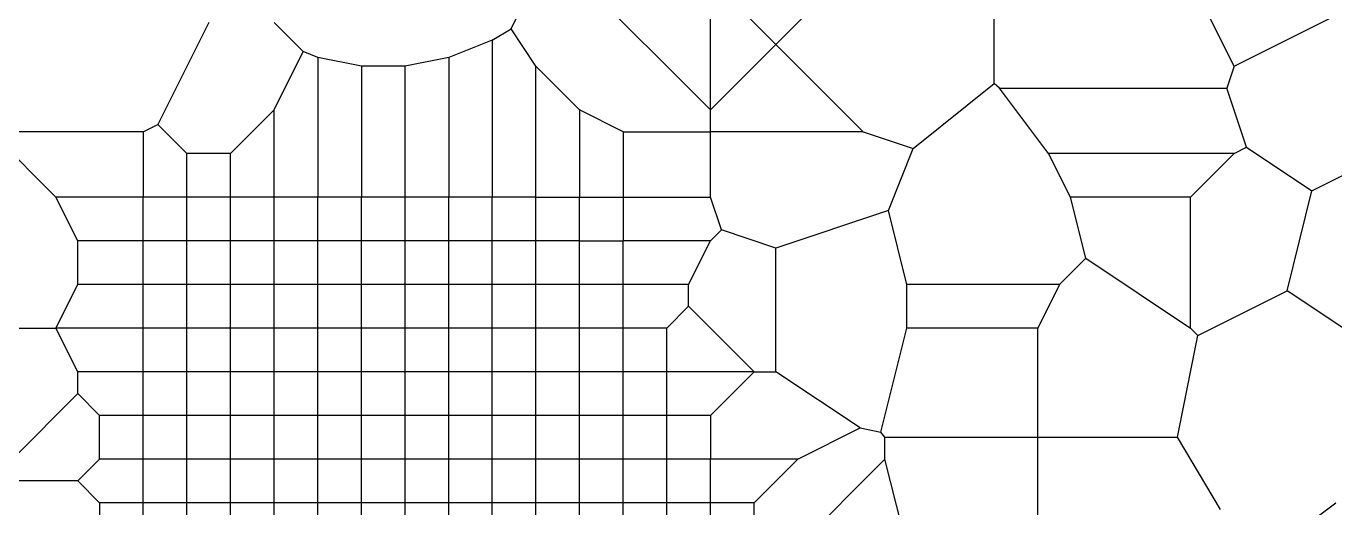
# Model space of a CAD drawing. Extents: x 0 to 238, y 0 to 198.
# Drawn here: x 41.8 to 121.2, y 124.9 to 154.1 of the extents above; entities that cross this region are included whole.
import ezdxf

# ---------------------------------------------------------------- set-up
doc = ezdxf.new("R2010")
doc.units = 0

msp = doc.modelspace()

# ---------------------------------------------------------------- linework, layer by layer
at = {"layer": 'Layer 1', "color": 8}
for points in [[(94.588423, 160.310923), (87.31239, 153.03489)], [(115.093605, 151.711975), (111.565832, 158.767522)], [(115.093605, 151.711975), (126.99984, 157.665093)], [(71.248422, 153.979829), (72.760325, 157.003635)], [(83.343645, 149.066145), (75.406155, 157.003635)], [(83.343645, 149.066145), (83.343645, 155.68072)], [(87.31239, 153.03489), (84.66656, 155.68072)], [(100.54154, 150.653643), (100.54154, 156.011449)], [(52.9166, 154.357805), (49.829798, 148.184202)], [(58.649232, 152.593918), (56.885345, 154.357805)], [(70.114495, 153.299473), (71.248422, 153.979829)], [(72.760325, 151.711975), (71.248422, 153.979829)], [(70.114495, 153.299473), (67.468665, 152.241141)], [(70.114495, 153.299473), (70.114495, 143.774485)], [(56.885345, 149.066145), (58.649232, 152.593918)], [(59.531175, 152.241141), (58.649232, 152.593918)], [(87.31239, 153.03489), (83.343645, 149.066145)], [(92.60405, 147.74323), (87.31239, 153.03489)], [(87.31239, 153.03489), (87.31239, 153.03489)], [(62.177005, 151.711975), (59.531175, 152.241141)], [(59.531175, 152.241141), (59.531175, 143.774485)], [(64.822835, 151.711975), (62.177005, 151.711975)], [(62.177005, 151.711975), (62.177005, 143.774485)], [(67.468665, 152.241141), (64.822835, 151.711975)], [(64.822835, 143.774485), (64.822835, 151.711975)], [(67.468665, 152.241141), (67.468665, 143.774485)], [(75.406155, 149.066145), (72.760325, 151.711975)], [(72.760325, 143.774485), (72.760325, 151.711975)], [(115.093605, 151.711975), (114.652633, 150.38906)], [(95.638973, 146.731589), (100.54154, 150.653643)], [(100.872269, 150.38906), (100.54154, 150.653643)], [(103.848827, 146.420315), (100.872269, 150.38906)], [(100.872269, 150.38906), (114.652633, 150.38906)], [(115.849556, 146.798291), (114.652633, 150.38906)], [(56.885345, 149.066145), (54.239515, 146.420315)], [(56.885345, 143.774485), (56.885345, 149.066145)], [(78.051985, 147.74323), (75.406155, 149.066145)], [(75.406155, 149.066145), (75.406155, 143.774485)], [(83.343645, 147.74323), (83.343645, 149.066145)], [(83.343645, 149.066145), (83.343645, 149.066145)], [(48.947855, 147.74323), (40.216616, 147.74323)], [(48.947855, 147.74323), (49.829798, 148.184202)], [(48.947855, 147.74323), (48.947855, 143.774485)], [(51.593685, 146.420315), (49.829798, 148.184202)], [(78.051985, 147.74323), (78.051985, 143.774485)], [(78.051985, 147.74323), (83.343645, 147.74323)], [(92.60405, 147.74323), (83.343645, 147.74323)], [(83.343645, 143.774485), (83.343645, 147.74323)], [(83.343645, 147.74323), (83.343645, 147.74323)], [(92.60405, 147.74323), (95.638973, 146.731589)], [(43.656195, 143.774485), (40.018179, 147.412501)], [(119.818301, 144.152461), (126.243889, 147.365254)], [(54.239515, 146.420315), (51.593685, 146.420315)], [(51.593685, 143.774485), (51.593685, 146.420315)], [(54.239515, 143.774485), (54.239515, 146.420315)], [(94.13049, 142.960383), (95.638973, 146.731589)], [(105.171743, 143.774485), (103.848827, 146.420315)], [(115.093605, 146.420315), (103.848827, 146.420315)], [(112.447775, 143.774485), (115.093605, 146.420315)], [(115.093605, 146.420315), (115.849556, 146.798291)], [(115.849556, 146.798291), (119.818301, 144.152461)], [(48.947855, 143.774485), (43.656195, 143.774485)], [(44.97911, 141.128655), (43.656195, 143.774485)], [(51.593685, 143.774485), (48.947855, 143.774485)], [(48.947855, 141.128655), (48.947855, 143.774485)], [(48.947855, 143.774485), (48.947855, 143.774485)], [(54.239515, 143.774485), (51.593685, 143.774485)], [(51.593685, 141.128655), (51.593685, 143.774485)], [(51.593685, 143.774485), (51.593685, 143.774485)], [(56.885345, 143.774485), (54.239515, 143.774485)], [(54.239515, 141.128655), (54.239515, 143.774485)], [(54.239515, 143.774485), (54.239515, 143.774485)], [(56.885345, 141.128655), (56.885345, 143.774485)], [(59.531175, 143.774485), (56.885345, 143.774485)], [(56.885345, 143.774485), (56.885345, 143.774485)], [(62.177005, 143.774485), (59.531175, 143.774485)], [(59.531175, 141.128655), (59.531175, 143.774485)], [(59.531175, 143.774485), (59.531175, 143.774485)], [(64.822835, 143.774485), (62.177005, 143.774485)], [(62.177005, 141.128655), (62.177005, 143.774485)], [(62.177005, 143.774485), (62.177005, 143.774485)], [(67.468665, 143.774485), (64.822835, 143.774485)], [(64.822835, 141.128655), (64.822835, 143.774485)], [(64.822835, 143.774485), (64.822835, 143.774485)], [(67.468665, 141.128655), (67.468665, 143.774485)], [(70.114495, 143.774485), (67.468665, 143.774485)], [(67.468665, 143.774485), (67.468665, 143.774485)], [(70.114495, 141.128655), (70.114495, 143.774485)], [(72.760325, 143.774485), (70.114495, 143.774485)], [(70.114495, 143.774485), (70.114495, 143.774485)], [(72.760325, 141.128655), (72.760325, 143.774485)], [(72.760325, 143.774485), (72.760325, 143.774485)], [(72.760325, 143.774485), (75.406155, 143.774485)], [(75.406155, 141.128655), (75.406155, 143.774485)], [(75.406155, 143.774485), (75.406155, 143.774485)], [(75.406155, 143.774485), (78.051985, 143.774485)], [(78.051985, 143.774485), (78.051985, 141.128655)], [(78.051985, 143.774485), (83.343645, 143.774485)], [(78.051985, 143.774485), (78.051985, 143.774485)], [(84.005103, 141.790113), (83.343645, 143.774485)], [(106.097783, 140.070323), (105.171743, 143.774485)], [(112.447775, 143.774485), (105.171743, 143.774485)], [(112.447775, 135.836995), (112.447775, 143.774485)], [(118.306399, 138.104849), (119.818301, 144.152461)], [(94.13049, 142.960383), (87.31239, 140.687683)], [(95.24988, 138.482825), (94.13049, 142.960383)], [(83.343645, 141.128655), (84.005103, 141.790113)], [(87.31239, 140.687683), (84.005103, 141.790113)], [(48.947855, 141.128655), (44.97911, 141.128655)], [(44.97911, 138.482825), (44.97911, 141.128655)], [(51.593685, 141.128655), (48.947855, 141.128655)], [(48.947855, 138.482825), (48.947855, 141.128655)], [(48.947855, 141.128655), (48.947855, 141.128655)], [(54.239515, 141.128655), (51.593685, 141.128655)], [(51.593685, 138.482825), (51.593685, 141.128655)], [(51.593685, 141.128655), (51.593685, 141.128655)], [(56.885345, 141.128655), (54.239515, 141.128655)], [(54.239515, 138.482825), (54.239515, 141.128655)], [(54.239515, 141.128655), (54.239515, 141.128655)], [(59.531175, 141.128655), (56.885345, 141.128655)], [(56.885345, 138.482825), (56.885345, 141.128655)], [(56.885345, 141.128655), (56.885345, 141.128655)], [(62.177005, 141.128655), (59.531175, 141.128655)], [(59.531175, 138.482825), (59.531175, 141.128655)], [(59.531175, 141.128655), (59.531175, 141.128655)], [(64.822835, 141.128655), (62.177005, 141.128655)], [(62.177005, 138.482825), (62.177005, 141.128655)], [(62.177005, 141.128655), (62.177005, 141.128655)], [(67.468665, 141.128655), (64.822835, 141.128655)], [(64.822835, 138.482825), (64.822835, 141.128655)], [(64.822835, 141.128655), (64.822835, 141.128655)], [(70.114495, 141.128655), (67.468665, 141.128655)], [(67.468665, 138.482825), (67.468665, 141.128655)], [(67.468665, 141.128655), (67.468665, 141.128655)], [(70.114495, 138.482825), (70.114495, 141.128655)], [(72.760325, 141.128655), (70.114495, 141.128655)], [(70.114495, 141.128655), (70.114495, 141.128655)], [(72.760325, 138.482825), (72.760325, 141.128655)], [(75.406155, 141.128655), (72.760325, 141.128655)], [(72.760325, 141.128655), (72.760325, 141.128655)], [(75.406155, 138.482825), (75.406155, 141.128655)], [(75.406155, 141.128655), (75.406155, 141.128655)], [(75.406155, 141.128655), (78.051985, 141.128655)], [(83.343645, 141.128655), (78.051985, 141.128655)], [(78.051985, 138.482825), (78.051985, 141.128655)], [(78.051985, 141.128655), (78.051985, 141.128655)], [(82.02073, 138.482825), (83.343645, 141.128655)], [(87.31239, 133.191165), (87.31239, 140.687683)], [(104.510285, 138.482825), (106.097783, 140.070323)], [(106.097783, 140.070323), (112.447775, 135.836995)], [(43.656195, 135.836995), (44.97911, 138.482825)], [(48.947855, 138.482825), (44.97911, 138.482825)], [(51.593685, 138.482825), (48.947855, 138.482825)], [(48.947855, 135.836995), (48.947855, 138.482825)], [(48.947855, 138.482825), (48.947855, 138.482825)], [(54.239515, 138.482825), (51.593685, 138.482825)], [(51.593685, 135.836995), (51.593685, 138.482825)], [(51.593685, 138.482825), (51.593685, 138.482825)], [(56.885345, 138.482825), (54.239515, 138.482825)], [(54.239515, 135.836995), (54.239515, 138.482825)], [(54.239515, 138.482825), (54.239515, 138.482825)], [(59.531175, 138.482825), (56.885345, 138.482825)], [(56.885345, 135.836995), (56.885345, 138.482825)], [(56.885345, 138.482825), (56.885345, 138.482825)], [(62.177005, 138.482825), (59.531175, 138.482825)], [(59.531175, 135.836995), (59.531175, 138.482825)], [(59.531175, 138.482825), (59.531175, 138.482825)], [(64.822835, 138.482825), (62.177005, 138.482825)], [(62.177005, 135.836995), (62.177005, 138.482825)], [(62.177005, 138.482825), (62.177005, 138.482825)], [(67.468665, 138.482825), (64.822835, 138.482825)], [(64.822835, 135.836995), (64.822835, 138.482825)], [(64.822835, 138.482825), (64.822835, 138.482825)], [(70.114495, 138.482825), (67.468665, 138.482825)], [(67.468665, 135.836995), (67.468665, 138.482825)], [(67.468665, 138.482825), (67.468665, 138.482825)], [(72.760325, 138.482825), (70.114495, 138.482825)], [(70.114495, 135.836995), (70.114495, 138.482825)], [(70.114495, 138.482825), (70.114495, 138.482825)], [(75.406155, 138.482825), (72.760325, 138.482825)], [(72.760325, 135.836995), (72.760325, 138.482825)], [(72.760325, 138.482825), (72.760325, 138.482825)], [(75.406155, 135.836995), (75.406155, 138.482825)], [(78.051985, 138.482825), (75.406155, 138.482825)], [(75.406155, 138.482825), (75.406155, 138.482825)], [(82.02073, 138.482825), (78.051985, 138.482825)], [(78.051985, 135.836995), (78.051985, 138.482825)], [(78.051985, 138.482825), (78.051985, 138.482825)], [(82.02073, 137.15991), (82.02073, 138.482825)], [(104.510285, 138.482825), (95.24988, 138.482825)], [(95.24988, 135.836995), (95.24988, 138.482825)], [(104.510285, 138.482825), (103.18737, 135.836995)], [(112.888747, 135.396023), (118.306399, 138.104849)], [(124.233745, 134.153285), (118.306399, 138.104849)], [(80.697815, 135.836995), (82.02073, 137.15991)], [(85.989475, 133.191165), (82.02073, 137.15991)], [(41.010365, 135.836995), (43.656195, 135.836995)], [(48.947855, 135.836995), (43.656195, 135.836995)], [(44.97911, 133.191165), (43.656195, 135.836995)], [(43.656195, 135.836995), (43.656195, 135.836995)], [(51.593685, 135.836995), (48.947855, 135.836995)], [(48.947855, 133.191165), (48.947855, 135.836995)], [(48.947855, 135.836995), (48.947855, 135.836995)], [(54.239515, 135.836995), (51.593685, 135.836995)], [(51.593685, 133.191165), (51.593685, 135.836995)], [(51.593685, 135.836995), (51.593685, 135.836995)], [(56.885345, 135.836995), (54.239515, 135.836995)], [(54.239515, 133.191165), (54.239515, 135.836995)], [(54.239515, 135.836995), (54.239515, 135.836995)], [(59.531175, 135.836995), (56.885345, 135.836995)], [(56.885345, 133.191165), (56.885345, 135.836995)], [(56.885345, 135.836995), (56.885345, 135.836995)], [(62.177005, 135.836995), (59.531175, 135.836995)], [(59.531175, 133.191165), (59.531175, 135.836995)], [(59.531175, 135.836995), (59.531175, 135.836995)], [(64.822835, 135.836995), (62.177005, 135.836995)], [(62.177005, 133.191165), (62.177005, 135.836995)], [(62.177005, 135.836995), (62.177005, 135.836995)], [(67.468665, 135.836995), (64.822835, 135.836995)], [(64.822835, 133.191165), (64.822835, 135.836995)], [(64.822835, 135.836995), (64.822835, 135.836995)], [(70.114495, 135.836995), (67.468665, 135.836995)], [(67.468665, 133.191165), (67.468665, 135.836995)], [(67.468665, 135.836995), (67.468665, 135.836995)], [(72.760325, 135.836995), (70.114495, 135.836995)], [(70.114495, 133.191165), (70.114495, 135.836995)], [(70.114495, 135.836995), (70.114495, 135.836995)], [(75.406155, 135.836995), (72.760325, 135.836995)], [(72.760325, 133.191165), (72.760325, 135.836995)], [(72.760325, 135.836995), (72.760325, 135.836995)], [(78.051985, 135.836995), (75.406155, 135.836995)], [(75.406155, 133.191165), (75.406155, 135.836995)], [(75.406155, 135.836995), (75.406155, 135.836995)], [(80.697815, 135.836995), (78.051985, 135.836995)], [(78.051985, 133.191165), (78.051985, 135.836995)], [(78.051985, 135.836995), (78.051985, 135.836995)], [(80.697815, 133.191165), (80.697815, 135.836995)], [(93.674981, 129.5374), (95.24988, 135.836995)], [(103.18737, 135.836995), (95.24988, 135.836995)], [(103.18737, 129.22242), (103.18737, 135.836995)], [(112.888747, 135.396023), (112.447775, 135.836995)], [(111.654026, 129.22242), (112.888747, 135.396023)], [(48.947855, 133.191165), (44.97911, 133.191165)], [(44.97911, 131.86825), (44.97911, 133.191165)], [(51.593685, 133.191165), (48.947855, 133.191165)], [(48.947855, 130.545335), (48.947855, 133.191165)], [(48.947855, 133.191165), (48.947855, 133.191165)], [(54.239515, 133.191165), (51.593685, 133.191165)], [(51.593685, 130.545335), (51.593685, 133.191165)], [(51.593685, 133.191165), (51.593685, 133.191165)], [(56.885345, 133.191165), (54.239515, 133.191165)], [(54.239515, 130.545335), (54.239515, 133.191165)], [(54.239515, 133.191165), (54.239515, 133.191165)], [(59.531175, 133.191165), (56.885345, 133.191165)], [(56.885345, 130.545335), (56.885345, 133.191165)], [(56.885345, 133.191165), (56.885345, 133.191165)], [(62.177005, 133.191165), (59.531175, 133.191165)], [(59.531175, 130.545335), (59.531175, 133.191165)], [(59.531175, 133.191165), (59.531175, 133.191165)], [(64.822835, 133.191165), (62.177005, 133.191165)], [(62.177005, 130.545335), (62.177005, 133.191165)], [(62.177005, 133.191165), (62.177005, 133.191165)], [(67.468665, 133.191165), (64.822835, 133.191165)], [(64.822835, 130.545335), (64.822835, 133.191165)], [(64.822835, 133.191165), (64.822835, 133.191165)], [(70.114495, 133.191165), (67.468665, 133.191165)], [(67.468665, 130.545335), (67.468665, 133.191165)], [(67.468665, 133.191165), (67.468665, 133.191165)], [(72.760325, 133.191165), (70.114495, 133.191165)], [(70.114495, 130.545335), (70.114495, 133.191165)], [(70.114495, 133.191165), (70.114495, 133.191165)], [(75.406155, 133.191165), (72.760325, 133.191165)], [(72.760325, 130.545335), (72.760325, 133.191165)], [(72.760325, 133.191165), (72.760325, 133.191165)], [(78.051985, 133.191165), (75.406155, 133.191165)], [(75.406155, 130.545335), (75.406155, 133.191165)], [(75.406155, 133.191165), (75.406155, 133.191165)], [(80.697815, 133.191165), (78.051985, 133.191165)], [(78.051985, 130.545335), (78.051985, 133.191165)], [(78.051985, 133.191165), (78.051985, 133.191165)], [(85.989475, 133.191165), (80.697815, 133.191165)], [(80.697815, 130.545335), (80.697815, 133.191165)], [(80.697815, 133.191165), (80.697815, 133.191165)], [(83.343645, 130.545335), (85.989475, 133.191165)], [(85.989475, 133.191165), (85.989475, 133.191165)], [(85.989475, 133.191165), (87.31239, 133.191165)], [(92.415062, 129.789384), (87.31239, 133.191165)], [(44.97911, 131.86825), (41.010365, 127.899505)], [(46.302025, 130.545335), (44.97911, 131.86825)], [(48.947855, 130.545335), (46.302025, 130.545335)], [(46.302025, 127.899505), (46.302025, 130.545335)], [(51.593685, 130.545335), (48.947855, 130.545335)], [(48.947855, 127.899505), (48.947855, 130.545335)], [(48.947855, 130.545335), (48.947855, 130.545335)], [(54.239515, 130.545335), (51.593685, 130.545335)], [(51.593685, 127.899505), (51.593685, 130.545335)], [(51.593685, 130.545335), (51.593685, 130.545335)], [(56.885345, 130.545335), (54.239515, 130.545335)], [(54.239515, 127.899505), (54.239515, 130.545335)], [(54.239515, 130.545335), (54.239515, 130.545335)], [(59.531175, 130.545335), (56.885345, 130.545335)], [(56.885345, 127.899505), (56.885345, 130.545335)], [(56.885345, 130.545335), (56.885345, 130.545335)], [(62.177005, 130.545335), (59.531175, 130.545335)], [(59.531175, 127.899505), (59.531175, 130.545335)], [(59.531175, 130.545335), (59.531175, 130.545335)], [(64.822835, 130.545335), (62.177005, 130.545335)], [(62.177005, 127.899505), (62.177005, 130.545335)], [(62.177005, 130.545335), (62.177005, 130.545335)], [(67.468665, 130.545335), (64.822835, 130.545335)], [(64.822835, 127.899505), (64.822835, 130.545335)], [(64.822835, 130.545335), (64.822835, 130.545335)], [(70.114495, 130.545335), (67.468665, 130.545335)], [(67.468665, 127.899505), (67.468665, 130.545335)], [(67.468665, 130.545335), (67.468665, 130.545335)], [(72.760325, 130.545335), (70.114495, 130.545335)], [(70.114495, 127.899505), (70.114495, 130.545335)], [(70.114495, 130.545335), (70.114495, 130.545335)], [(75.406155, 130.545335), (72.760325, 130.545335)], [(72.760325, 127.899505), (72.760325, 130.545335)], [(72.760325, 130.545335), (72.760325, 130.545335)], [(78.051985, 130.545335), (75.406155, 130.545335)], [(75.406155, 127.899505), (75.406155, 130.545335)], [(75.406155, 130.545335), (75.406155, 130.545335)], [(80.697815, 130.545335), (78.051985, 130.545335)], [(78.051985, 127.899505), (78.051985, 130.545335)], [(78.051985, 130.545335), (78.051985, 130.545335)], [(83.343645, 130.545335), (80.697815, 130.545335)], [(80.697815, 127.899505), (80.697815, 130.545335)], [(80.697815, 130.545335), (80.697815, 130.545335)], [(83.343645, 130.545335), (83.343645, 127.899505)], [(88.635305, 127.899505), (92.415062, 129.789384)], [(92.415062, 129.789384), (93.674981, 129.5374)], [(93.926965, 129.22242), (93.674981, 129.5374)], [(93.926965, 127.899505), (93.926965, 129.22242)], [(93.926965, 129.22242), (103.18737, 129.22242)], [(103.18737, 121.28493), (103.18737, 129.22242)], [(103.18737, 129.22242), (111.654026, 129.22242)], [(103.18737, 129.22242), (103.18737, 129.22242)], [(114.279503, 124.846624), (111.654026, 129.22242)], [(44.97911, 126.57659), (46.302025, 127.899505)], [(48.947855, 127.899505), (46.302025, 127.899505)], [(51.593685, 127.899505), (48.947855, 127.899505)], [(48.947855, 125.253675), (48.947855, 127.899505)], [(48.947855, 127.899505), (48.947855, 127.899505)], [(54.239515, 127.899505), (51.593685, 127.899505)], [(51.593685, 125.253675), (51.593685, 127.899505)], [(51.593685, 127.899505), (51.593685, 127.899505)], [(56.885345, 127.899505), (54.239515, 127.899505)], [(54.239515, 125.253675), (54.239515, 127.899505)], [(54.239515, 127.899505), (54.239515, 127.899505)], [(59.531175, 127.899505), (56.885345, 127.899505)], [(56.885345, 125.253675), (56.885345, 127.899505)], [(56.885345, 127.899505), (56.885345, 127.899505)], [(62.177005, 127.899505), (59.531175, 127.899505)], [(59.531175, 125.253675), (59.531175, 127.899505)], [(59.531175, 127.899505), (59.531175, 127.899505)], [(64.822835, 127.899505), (62.177005, 127.899505)], [(62.177005, 125.253675), (62.177005, 127.899505)], [(62.177005, 127.899505), (62.177005, 127.899505)], [(67.468665, 127.899505), (64.822835, 127.899505)], [(64.822835, 125.253675), (64.822835, 127.899505)], [(64.822835, 127.899505), (64.822835, 127.899505)], [(70.114495, 127.899505), (67.468665, 127.899505)], [(67.468665, 125.253675), (67.468665, 127.899505)], [(67.468665, 127.899505), (67.468665, 127.899505)], [(72.760325, 127.899505), (70.114495, 127.899505)], [(70.114495, 125.253675), (70.114495, 127.899505)], [(70.114495, 127.899505), (70.114495, 127.899505)], [(75.406155, 127.899505), (72.760325, 127.899505)], [(72.760325, 125.253675), (72.760325, 127.899505)], [(72.760325, 127.899505), (72.760325, 127.899505)], [(78.051985, 127.899505), (75.406155, 127.899505)], [(75.406155, 125.253675), (75.406155, 127.899505)], [(75.406155, 127.899505), (75.406155, 127.899505)], [(80.697815, 127.899505), (78.051985, 127.899505)], [(78.051985, 125.253675), (78.051985, 127.899505)], [(78.051985, 127.899505), (78.051985, 127.899505)], [(83.343645, 127.899505), (80.697815, 127.899505)], [(80.697815, 125.253675), (80.697815, 127.899505)], [(80.697815, 127.899505), (80.697815, 127.899505)], [(88.635305, 127.899505), (83.343645, 127.899505)], [(83.343645, 125.253675), (83.343645, 127.899505)], [(83.343645, 127.899505), (83.343645, 127.899505)], [(85.989475, 125.253675), (88.635305, 127.899505)], [(88.635305, 122.607845), (93.926965, 127.899505)], [(94.985297, 123.666177), (93.926965, 127.899505)], [(44.97911, 126.57659), (40.348908, 126.57659)], [(46.302025, 125.253675), (44.97911, 126.57659)], [(48.947855, 125.253675), (46.302025, 125.253675)], [(46.302025, 125.253675), (46.302025, 122.607845)], [(51.593685, 125.253675), (48.947855, 125.253675)], [(48.947855, 122.607845), (48.947855, 125.253675)], [(48.947855, 125.253675), (48.947855, 125.253675)], [(54.239515, 125.253675), (51.593685, 125.253675)], [(51.593685, 122.607845), (51.593685, 125.253675)], [(51.593685, 125.253675), (51.593685, 125.253675)], [(56.885345, 125.253675), (54.239515, 125.253675)], [(54.239515, 122.607845), (54.239515, 125.253675)], [(54.239515, 125.253675), (54.239515, 125.253675)], [(59.531175, 125.253675), (56.885345, 125.253675)], [(56.885345, 122.607845), (56.885345, 125.253675)], [(56.885345, 125.253675), (56.885345, 125.253675)], [(62.177005, 125.253675), (59.531175, 125.253675)], [(59.531175, 122.607845), (59.531175, 125.253675)], [(59.531175, 125.253675), (59.531175, 125.253675)], [(64.822835, 125.253675), (62.177005, 125.253675)], [(62.177005, 122.607845), (62.177005, 125.253675)], [(62.177005, 125.253675), (62.177005, 125.253675)], [(67.468665, 125.253675), (64.822835, 125.253675)], [(64.822835, 122.607845), (64.822835, 125.253675)], [(64.822835, 125.253675), (64.822835, 125.253675)], [(70.114495, 125.253675), (67.468665, 125.253675)], [(67.468665, 122.607845), (67.468665, 125.253675)], [(67.468665, 125.253675), (67.468665, 125.253675)], [(72.760325, 125.253675), (70.114495, 125.253675)], [(70.114495, 122.607845), (70.114495, 125.253675)], [(70.114495, 125.253675), (70.114495, 125.253675)], [(75.406155, 125.253675), (72.760325, 125.253675)], [(72.760325, 122.607845), (72.760325, 125.253675)], [(72.760325, 125.253675), (72.760325, 125.253675)], [(78.051985, 125.253675), (75.406155, 125.253675)], [(75.406155, 122.607845), (75.406155, 125.253675)], [(75.406155, 125.253675), (75.406155, 125.253675)], [(80.697815, 125.253675), (78.051985, 125.253675)], [(78.051985, 122.607845), (78.051985, 125.253675)], [(78.051985, 125.253675), (78.051985, 125.253675)], [(83.343645, 125.253675), (80.697815, 125.253675)], [(80.697815, 122.607845), (80.697815, 125.253675)], [(80.697815, 125.253675), (80.697815, 125.253675)], [(85.989475, 125.253675), (83.343645, 125.253675)], [(83.343645, 122.607845), (83.343645, 125.253675)], [(83.343645, 125.253675), (83.343645, 125.253675)], [(85.989475, 122.607845), (85.989475, 125.253675)], [(117.398038, 122.351797), (121.267208, 125.253675)]]:
    msp.add_lwpolyline(points, dxfattribs=at)

doc.saveas('drawing.dxf')
